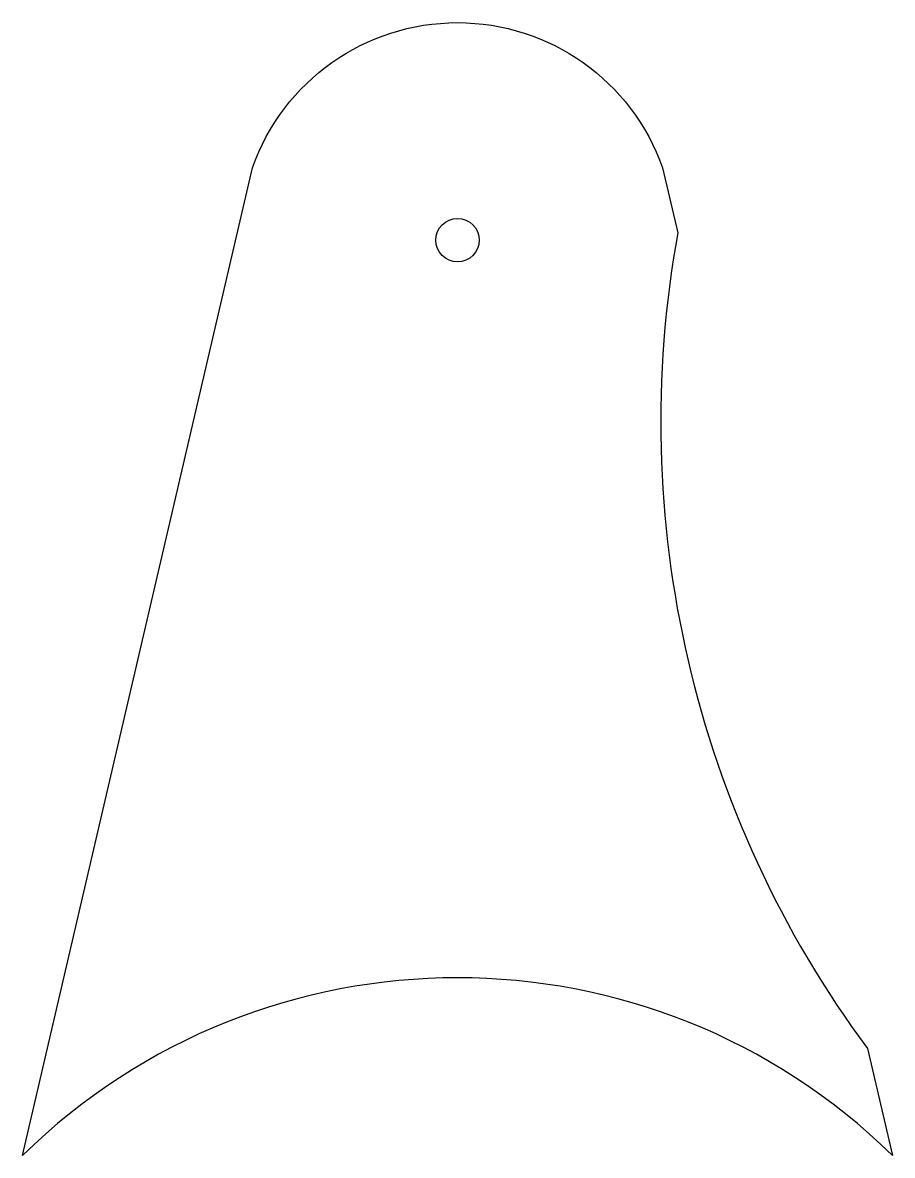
# Model space of a CAD drawing. Header units: inches. Extents: x 18 to 98, y 9 to 113.
import ezdxf

# ---------------------------------------------------------------- set-up
doc = ezdxf.new("R2010")
doc.units = ezdxf.units.IN
doc.header["$MEASUREMENT"] = 0

msp = doc.modelspace()

# ---------------------------------------------------------------- linework, layer by layer
at = {"color": 1}
msp.add_lwpolyline([(39.34, 99.41, -0.707948), (77.06, 99.41), (78.46, 93.42, 0.207296), (95.91, 18.4), (98.2, 8.58, 0.408296), (18.2, 8.58), (39.34, 99.41)], format="xyb", dxfattribs=at)
msp.add_circle((58.2, 92.76), 2, dxfattribs=at)

doc.saveas('drawing.dxf')
